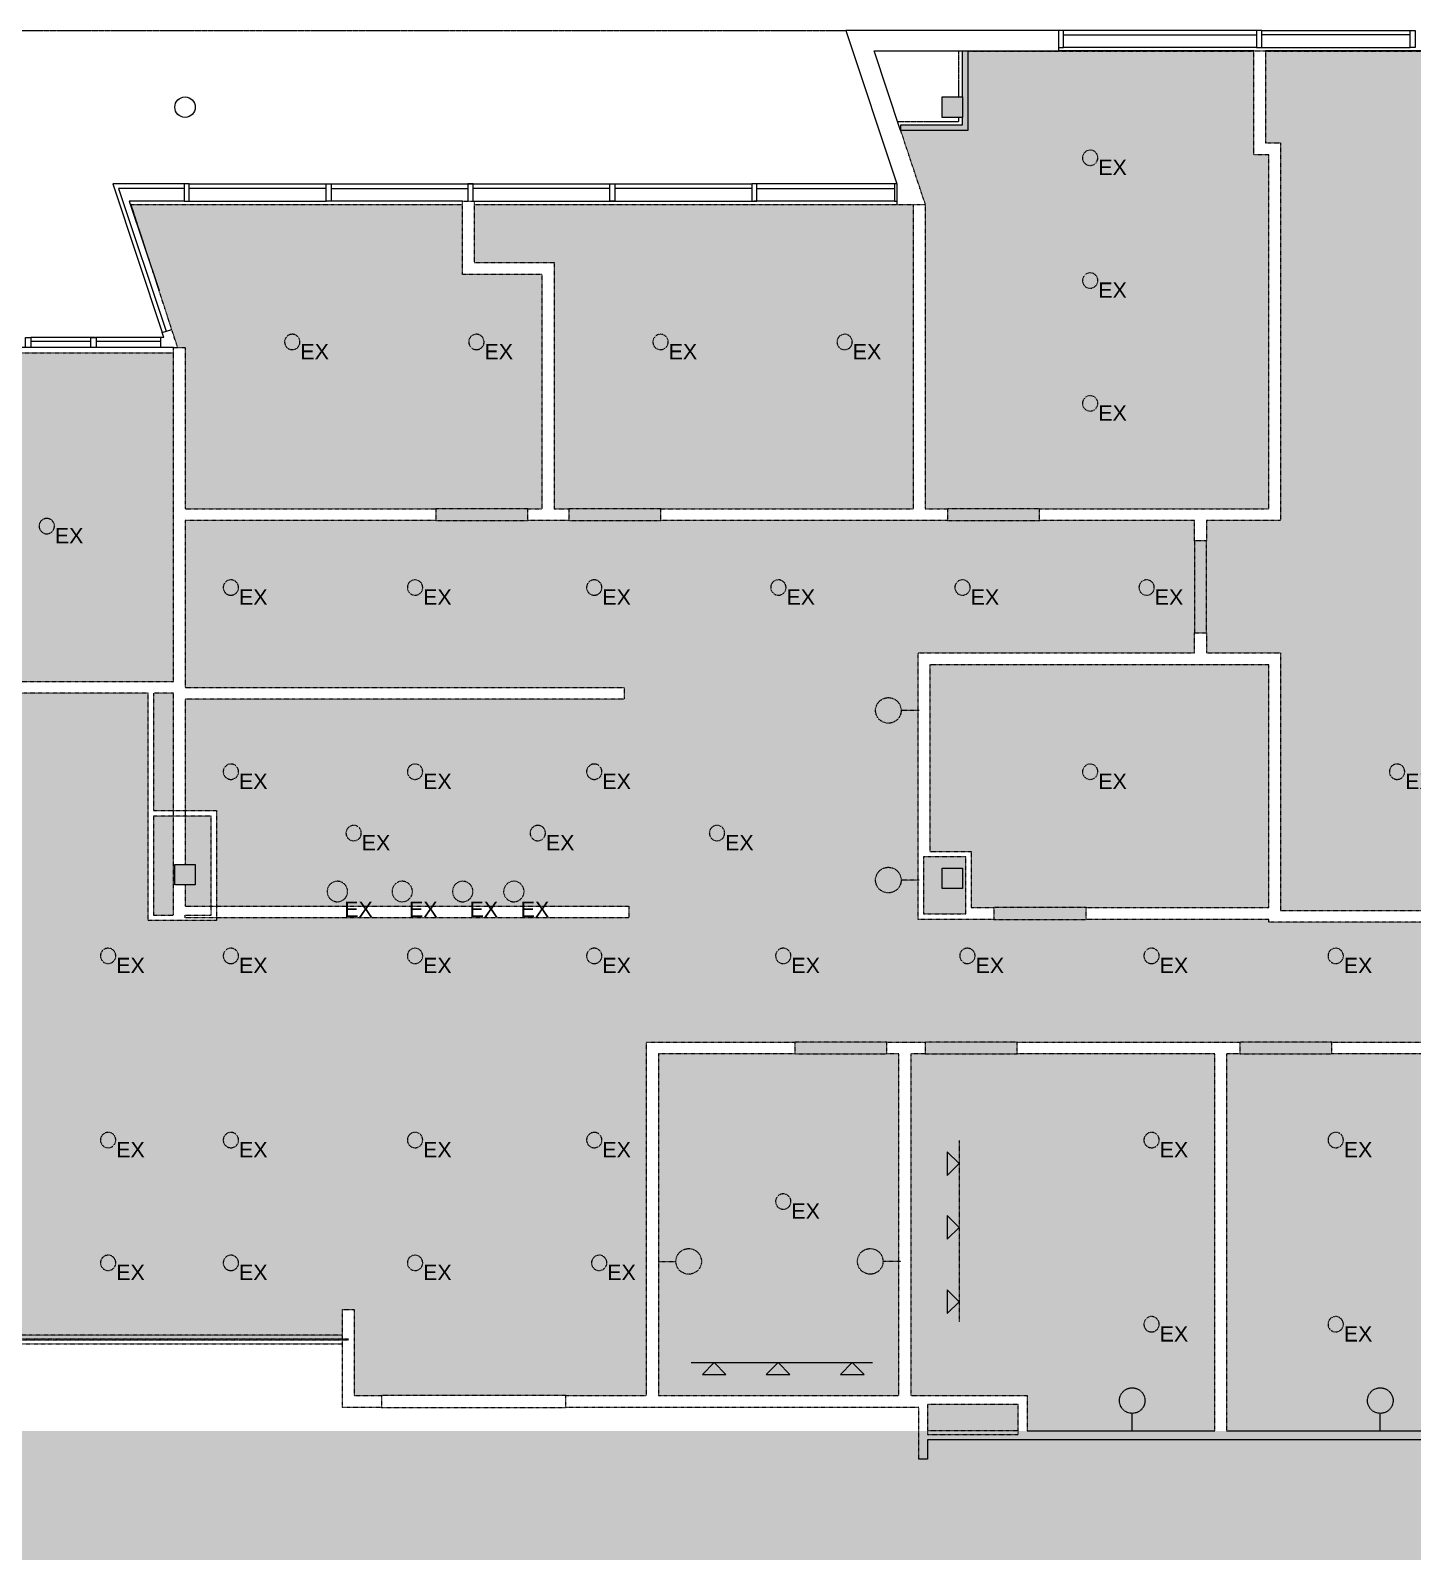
# Model space of a CAD drawing. Header units: inches. Extents: x 81 to 3222, y -575 to 685.
# Drawn here: x 898 to 1439, y 90 to 685 of the extents above; entities that cross this region are included whole.
import ezdxf

# ---------------------------------------------------------------- set-up
doc = ezdxf.new("R2010")
doc.units = ezdxf.units.IN
doc.header["$MEASUREMENT"] = 0
for name, pattern in [('Demolished', [0.1875, 0.125, -0.0625]), ('Demolished 3_128_', [0.046875, 0.023437, -0.023437]), ('Demolished 3_16_', [0.28125, 0.1875, -0.09375]), ('Hidden 1_16_', [0.09375, 0.0625, -0.03125]), ('IMPORT-HIDDEN2', [0.1875, 0.125, -0.0625])]:
    doc.linetypes.add(name, pattern=pattern)
for name, color, linetype, lineweight in [('8603 Westwood - 2nd Floor - suite 200 230_dwg _5_', 8, 'Continuous', 9), ('A-ANNO-NOTE', 131, 'Demolished', 9), ('A-CLNG', 13, 'Demolished', 9), ('A-CLNG-PATT', 13, 'Demolished', 9), ('A-COLS-EXST', 7, 'Continuous', 9), ('A-DETL', 90, 'Continuous', 9), ('A-DETL-DEMO', 6, 'Demolished 3_16_', 9), ('A-DETL-GENF', 92, 'Continuous', 9), ('A-DETL-MEDM', 33, 'Continuous', 20), ('A-GLAZ-EXST', 7, 'Continuous', 9), ('A-GLAZ-SILL-EXST', 7, 'Continuous', 9), ('A-OVHD-BLKF-EXST', 7, 'IMPORT-HIDDEN2', 9), ('A-WALL-FULL-EXST', 7, 'Continuous', 9), ('A-WALL-PATT', 111, 'Continuous', 13), ('E-LITE-EQPM', 33, 'Demolished', 9), ('I-WALL', 2, 'Demolished', 9), ('S-COLS', 52, 'Continuous', 13), ('suite 200 230 demo', 7, 'IMPORT-HIDDEN2', 9)]:
    doc.layers.add(name, color=color, linetype=linetype, lineweight=lineweight)
doc.styles.add('Arial', font='arial.ttf', dxfattribs={"height": 6})

# ---------------------------------------------------------------- blocks, each defined once
blk = doc.blocks.new('8603 Westwood - 2nd Floor - suite 200 230_dwg _5_-2584435-Reflected Ceiling Demolition Plan')
at = {"layer": 'A-COLS-EXST'}
blk.add_circle((221.63, 1230), 4, dxfattribs=at)
at = {"layer": 'A-GLAZ-EXST'}
for p, q in [((565.13, 1258.26), (640.63, 1258.26)), ((700.63, 1258.26), (642.63, 1258.26)), ((276.75, 1198.26), (223.25, 1198.26)), ((278.75, 1198.26), (332.25, 1198.26)), ((387.75, 1198.26), (334.25, 1198.26)), ((443.25, 1198.26), (389.75, 1198.26)), ((445.25, 1198.26), (499, 1198.26)), ((184.83, 1138.37), (161.29, 1138.37)), ((212.12, 1138.37), (186.83, 1138.37))]:
    blk.add_line(p, q, dxfattribs=at)
at = {"layer": 'A-GLAZ-EXST', "flags": 128}
for points in [[(563.13, 1253.26), (565.13, 1253.26), (565.13, 1260), (563.13, 1260), (563.13, 1252)], [(221.25, 1198.26), (195.67, 1198.26), (214.29, 1142.41)], [(334.25, 1193.26), (334.25, 1200), (332.25, 1200), (332.25, 1193.26)], [(500, 1200), (499, 1200), (499, 1193.26), (500, 1193.26)], [(213.38, 1140), (212.74, 1141.9), (216.42, 1143.12)], [(217.07, 1136), (212.12, 1136), (212.12, 1140)]]:
    blk.add_lwpolyline(points, dxfattribs=at)
for points in [[(642.63, 1253.26), (642.63, 1260), (640.63, 1260), (640.63, 1253.26)], [(700.63, 1253.26), (700.63, 1260), (702.63, 1260), (702.63, 1253.26)], [(223.25, 1193.26), (223.25, 1200), (221.25, 1200), (221.25, 1193.26)], [(276.75, 1193.26), (276.75, 1200), (278.75, 1200), (278.75, 1193.26)], [(387.75, 1193.26), (387.75, 1200), (389.75, 1200), (389.75, 1193.26)], [(445.25, 1193.26), (445.25, 1200), (443.25, 1200), (443.25, 1193.26)], [(159.29, 1140), (161.29, 1140), (161.29, 1136.06), (159.29, 1136.06)], [(184.83, 1140), (186.83, 1140), (186.83, 1136.06), (184.83, 1136.06)]]:
    blk.add_lwpolyline(points, close=True, dxfattribs=at)
at = {"layer": 'A-GLAZ-SILL-EXST'}
for p, q in [((640.63, 1260), (565.13, 1260)), ((642.63, 1260), (700.63, 1260)), ((639.5, 1252), (563.13, 1252)), ((640.63, 1253.26), (565.13, 1253.26)), ((642.63, 1253.26), (700.63, 1253.26)), ((818.5, 1252), (644.13, 1252)), ((223.25, 1200), (443.25, 1200)), ((499, 1200), (444, 1200)), ((200.54, 1192), (200.26, 1192)), ((223.25, 1193.26), (276.75, 1193.26)), ((330.07, 1193.26), (278.75, 1193.26)), ((334.7, 1193.26), (443.25, 1193.26)), ((499, 1193.26), (444, 1193.26)), ((212.12, 1136), (-41.75, 1136)), ((186.58, 1140), (161.29, 1140)), ((213.38, 1140), (186.83, 1140))]:
    blk.add_line(p, q, dxfattribs=at)
at = {"layer": 'A-GLAZ-SILL-EXST', "flags": 128}
for points in [[(221.25, 1200), (193.38, 1200), (212.74, 1141.9)], [(221.25, 1193.26), (199.84, 1193.26), (211.5, 1158.28)]]:
    blk.add_lwpolyline(points, dxfattribs=at)
at = {"layer": 'A-OVHD-BLKF-EXST'}
blk.add_line((-56.75, 1260), (480, 1260), dxfattribs=at)
at = {"layer": 'A-WALL-FULL-EXST'}
blk.add_line((527.7, 1252), (563.13, 1252), dxfattribs=at)
at = {"layer": 'A-WALL-FULL-EXST', "flags": 128}
for points in [[(563.13, 1260), (480, 1260), (500, 1200), (500, 1192)], [(501.45, 1220.93), (491.1, 1252), (525.58, 1252)]]:
    blk.add_lwpolyline(points, dxfattribs=at)
at = {"layer": 'suite 200 230 demo'}
blk.add_line((524.2, 1234), (524.2, 1252), dxfattribs=at)
at = {"layer": 'suite 200 230 demo', "flags": 128}
blk.add_lwpolyline([(500.29, 1224.43), (524.2, 1224.43), (524.2, 1226)], dxfattribs=at)
blk = doc.blocks.new('Concrete-Square-Column - 8 x 8-2324995-Reflected Ceiling Demolition Plan')
at = {"layer": 'S-COLS', "lineweight": 9}
blk.add_hatch(color=55, dxfattribs=at).paths.add_polyline_path([(-0.39, -4), (4, -4), (4, 4), (-4, 4), (-4, -4)], flags=0)
at = {"layer": 'S-COLS', "color": 250, "lineweight": 20}
for p, q in [((-4, 4), (4, 4)), ((-4, -4), (-4, 4)), ((4, 4), (4, -4)), ((4, -4), (-4, -4))]:
    blk.add_line(p, q, dxfattribs=at)
blk = doc.blocks.new('Can Downlight - Recessed - Existing 6_-2588603-Reflected Ceiling Demolition Plan')
at = {"layer": 'E-LITE-EQPM', "color": 7, "linetype": 'Demolished 3_128_'}
for start, end in [(0, 180), (180, 0)]:
    blk.add_arc((0, 0), 3, start, end, dxfattribs=at)
blk = doc.blocks.new('Pendant - Suspended - Existing 8_-1192037-Reflected Ceiling Demolition Plan')
at = {"layer": 'E-LITE-EQPM', "color": 7, "linetype": 'Demolished 3_128_'}
blk.add_circle((0, 0), 4, dxfattribs=at)

msp = doc.modelspace()

# ---------------------------------------------------------------- hatches: boundary and pattern name
at = {"layer": 'A-CLNG-PATT', "linetype": 'Demolished 3_128_', "lineweight": 13}
h = msp.add_hatch(dxfattribs=at)
h.set_pattern_fill('FP_1', color=253, style=0, pattern_type=2)
h.set_pattern_definition([(0, (1084.888, 407.253), (24, -24), [4, -4, 8, -4, -4]), (0, (1084.888, 407.253), (24, -24), [-20, 4, 0]), (270, (1084.888, 407.253), (-24, -24), [4, -4, 8, -4, -4]), (270, (1084.888, 407.253), (-24, -24), [-20, 4, 0])])
h.paths.add_polyline_path([(1555.83, 137.54), (1621.83, 137.54), (1621.83, 141.54), (1620.33, 141.54), (1620.33, 284.91), (1583.65, 284.91), (1583.65, 289.54), (1620.33, 289.54), (1620.33, 336.41), (1382.71, 336.41), (1382.71, 337.54), (1311.27, 337.54), (1311.27, 342.16), (1382.71, 342.16), (1382.71, 437.04), (1250.21, 437.04), (1250.21, 364.04), (1266.33, 364.04), (1266.33, 342.16), (1275.27, 342.16), (1275.27, 337.54), (1245.58, 337.54), (1245.58, 441.66), (1353.71, 441.66), (1353.71, 449.54), (1358.33, 449.54), (1358.33, 441.66), (1387.33, 441.66), (1387.33, 341.04), (1555.83, 341.04), (1555.83, 647.3), (1553.96, 647.3), (1553.96, 662.3), (1555.83, 662.3), (1555.83, 676.97), (1381.46, 676.97), (1381.46, 641.04), (1387.33, 641.04), (1387.33, 493.41), (1358.33, 493.41), (1358.33, 485.54), (1353.71, 485.54), (1353.71, 493.41), (1293.12, 493.41), (1293.12, 498.04), (1382.71, 498.04), (1382.71, 636.41), (1376.83, 636.41), (1376.83, 676.97), (1265.04, 676.97), (1265.04, 645.97), (1238.79, 645.97), (1248.43, 617.04), (1248.43, 498.04), (1257.12, 498.04), (1257.12, 493.41), (1144.97, 493.41), (1144.97, 498.04), (1243.81, 498.04), (1243.81, 617.04), (1072.03, 617.04), (1072.03, 594.29), (1103.28, 594.29), (1103.28, 498.04), (1108.97, 498.04), (1108.97, 493.41), (1092.97, 493.41), (1092.97, 498.04), (1098.66, 498.04), (1098.66, 589.66), (1067.41, 589.66), (1067.41, 617.04), (937.87, 617.04), (956.07, 561.04), (959.03, 561.04), (959.03, 498.04), (1056.97, 498.04), (1056.97, 493.41), (959.03, 493.41), (959.03, 428.22), (1130.72, 428.22), (1130.72, 423.6), (959.03, 423.6), (959.03, 380.04), (971.28, 380.04), (971.28, 342.72), (1132.53, 342.72), (1132.53, 338.1), (971.28, 338.1), (971.28, 337.04), (944.53, 337.04), (944.53, 425.91), (813.97, 425.91), (813.97, 430.54), (954.41, 430.54), (954.41, 559.04), (771.28, 559.04), (771.28, 430.54), (777.97, 430.54), (777.97, 425.91), (761.84, 425.91), (761.84, 430.54), (766.66, 430.54), (766.66, 559.04), (717.59, 559.04), (717.59, 541.04), (693.49, 541.04), (685.6, 540.79), (677.73, 540.07), (669.93, 538.86), (662.21, 537.18), (654.61, 535.03), (647.15, 532.42), (639.87, 529.35), (632.79, 525.85), (625.94, 521.92), (619.35, 517.57), (613.03, 512.83), (607.01, 507.72), (601.32, 502.24), (595.97, 496.43), (590.99, 490.29), (586.4, 483.87), (582.2, 477.17), (578.43, 470.24), (575.09, 463.08), (572.19, 455.73), (569.75, 448.22), (568.08, 441.77), (568.81, 441.45), (567.99, 441.41), (567.77, 440.57), (567.73, 435.56), (567.33, 433.23), (566.46, 425.93), (566.01, 418.1), (566.08, 409.9), (566.59, 402.41), (567.41, 396.08), (567.4, 394.67), (567.6, 394.63), (567.4, 394.58), (567.34, 387.24), (567.39, 387.23), (567.38, 387.04), (716.41, 387.04), (716.41, 430.54), (725.84, 430.54), (725.84, 425.91), (721.03, 425.91), (721.03, 387.04), (774.22, 387.04), (774.22, 382.41), (719.41, 382.41), (719.41, 280.97), (714.78, 280.97), (714.78, 382.41), (652.43, 382.41), (652.43, 362.74), (667.81, 362.74), (667.81, 340.99), (647.81, 340.99), (647.81, 382.41), (568.13, 382.41), (569.32, 377.59), (571.32, 371.1), (573.52, 371.86), (613.12, 253.04), (816.91, 253.04), (816.91, 382.41), (810.22, 382.41), (810.22, 387.04), (821.53, 387.04), (821.53, 231.54), (820.11, 231.54), (820.11, 173.54), (1020.48, 173.54), (1020.48, 185.04), (1025.11, 185.04), (1025.11, 151.35), (1139.46, 151.35), (1139.46, 289.54), (1197.4, 289.54), (1197.4, 284.91), (1144.08, 284.91), (1144.08, 151.35), (1238.08, 151.35), (1238.08, 284.91), (1233.4, 284.91), (1233.4, 289.54), (1248.4, 289.54), (1248.4, 284.91), (1242.71, 284.91), (1242.71, 151.35), (1288.21, 151.35), (1288.21, 137.54), (1361.58, 137.54), (1361.58, 284.91), (1284.4, 284.91), (1284.4, 289.54), (1371.4, 289.54), (1371.4, 284.91), (1366.21, 284.91), (1366.21, 137.54), (1519.08, 137.54), (1519.08, 203.47), (1479.08, 203.47), (1479.08, 161.22), (1474.46, 161.22), (1474.46, 284.91), (1407.4, 284.91), (1407.4, 289.54), (1479.08, 289.54), (1479.08, 251.22), (1519.08, 251.22), (1519.08, 289.54), (1547.65, 289.54), (1547.65, 284.91), (1523.71, 284.91), (1523.71, 246.6), (1479.08, 246.6), (1479.08, 208.1), (1523.71, 208.1), (1523.71, 137.54)], flags=0)
h.paths.add_polyline_path([(1274.4, 137.54), (1284.71, 137.54), (1284.71, 147.85), (1249.33, 147.85), (1249.36, 137.54)], flags=0)
h.paths.add_polyline_path([(1224.19, 159.64), (1215.26, 159.64), (1219.87, 164.24), (1224.47, 159.64)], flags=0)
h.paths.add_polyline_path([(1161.26, 159.64), (1165.87, 164.24), (1170.47, 159.64)], flags=0)
h.paths.add_polyline_path([(1186.22, 159.64), (1190.83, 164.24), (1195.43, 159.64)], flags=0)
h.paths.add_polyline_path([(1257.02, 183.46), (1257.02, 192.67), (1261.62, 188.06)], flags=0)
h.paths.add_polyline_path([(1462.72, 189.41), (1458.11, 194.01), (1462.72, 198.62)], flags=0)
h.paths.add_polyline_path([(1257.02, 212.49), (1257.02, 221.7), (1261.62, 217.1)], flags=0)
h.paths.add_polyline_path([(1462.72, 214.37), (1458.11, 218.98), (1462.72, 223.58)], flags=0)
h.paths.add_polyline_path([(1257.02, 237.46), (1257.02, 246.67), (1261.62, 242.06)], flags=0)
h.paths.add_polyline_path([(1462.72, 243.41), (1458.11, 248.01), (1462.72, 252.62)], flags=0)
h.paths.add_polyline_path([(854.91, 257.16), (854.91, 266.37), (859.51, 261.77)], flags=0)
h.paths.add_polyline_path([(854.91, 281.16), (854.91, 290.37), (859.51, 285.77)], flags=0)
h.paths.add_polyline_path([(854.91, 310.2), (854.91, 319.41), (859.51, 314.8)], flags=0)
h.paths.add_polyline_path([(854.91, 335.16), (854.91, 344.37), (859.51, 339.77), (858.28, 338.53)], flags=0)
h.paths.add_polyline_path([(946.66, 339.16), (954.41, 339.16), (954.41, 377.91), (946.66, 377.91), (946.66, 342.72)], flags=0)
h.paths.add_polyline_path([(1248.97, 339.66), (1264.21, 339.66), (1264.21, 361.91), (1247.71, 361.91), (1247.71, 339.66), (1248.43, 339.66)], flags=0)
h.paths.add_polyline_path([(969.16, 342.72), (969.16, 377.91), (959.03, 377.91), (959.03, 359.04), (962.96, 359.04), (962.96, 351.04), (959.03, 351.04), (959.03, 342.72)], flags=0)
h.paths.add_polyline_path([(662.96, 343.12), (665.68, 343.12), (665.68, 360.62), (649.93, 360.62), (649.93, 343.12), (654.96, 343.12)], flags=0)
h.paths.add_polyline_path([(1262.96, 349.54), (1254.96, 349.54), (1254.96, 357.54), (1262.96, 357.54)], flags=0)
h.paths.add_polyline_path([(657.76, 351.04), (654.96, 351.04), (654.96, 359.04), (662.96, 359.04), (662.96, 351.04)], flags=0)
h.paths.add_polyline_path([(954.41, 380.04), (954.41, 425.91), (946.66, 425.91), (946.66, 380.04)], flags=0)
at = {"layer": 'A-DETL-GENF'}
h = msp.add_hatch(color=9, dxfattribs=at)
h.paths.add_polyline_path([(1918.96, -574.97), (2600.58, -574.97), (2394.08, 47.27), (2399.47, 47.51), (2404.82, 48.24), (2410.08, 49.44), (2415.21, 51.1), (2420.17, 53.22), (2424.92, 55.78), (2429.43, 58.75), (2433.64, 62.12), (2437.54, 65.85), (2441.09, 69.91), (2444.27, 74.27), (2447.03, 78.91), (2449.37, 83.77), (2451.27, 88.82), (2452.7, 94.02), (2453.67, 99.33), (2454.15, 104.7), (2454.15, 110.1), (2453.67, 115.47), (2452.7, 120.78), (2451.27, 125.98), (2449.37, 131.03), (2447.03, 135.89), (2444.27, 140.52), (2441.09, 144.89), (2437.54, 148.95), (2433.64, 152.68), (2429.43, 156.04), (2424.57, 159.2), (2420.17, 161.57), (2415.21, 163.69), (2410.08, 165.36), (2404.82, 166.56), (2399.47, 167.29), (2394.08, 167.53), (2353.08, 167.53), (2363.08, 137.54), (2098.46, 137.54), (2098.46, 134.04), (1785.3, 134.04), (1785.3, 137.54), (1749.3, 137.54), (1749.3, 134.04), (1736.46, 134.04), (1736.46, 137.54), (1734.46, 137.54), (1734.46, 134.04), (1284.71, 134.04), (1284.71, 137.54), (817.98, 137.54), (817.98, 230.67), (597.01, 230.67), (552.45, 364.64), (549.93, 372.86), (547.88, 381.22), (546.31, 389.68), (545.23, 398.22), (544.64, 406.8), (544.55, 415.48), (544.93, 424), (545.82, 432.56), (547.19, 441.06), (549.04, 449.46), (551.38, 457.74), (554.25, 466.06), (557.58, 474.13), (561.26, 481.8), (565.37, 489.25), (569.88, 496.43), (574.86, 503.45), (580.24, 510.16), (585.99, 516.56), (592.1, 522.62), (598.54, 528.33), (605.3, 533.65), (612.36, 538.58), (620.18, 543.37), (627.25, 547.19), (635.45, 551), (643.38, 554.16), (651.49, 556.86), (659.49, 559.04), (667.9, 560.83), (676.41, 562.14), (685.17, 562.96), (693.61, 563.28), (721.17, 563.28), (680.58, 685.04), (317.33, 685.04), (505.08, 121.79), (651.96, 121.79), (651.96, 13.04), (541.33, 13.04), (535.95, 12.79), (530.62, 12.07), (525.37, 10.87), (520.25, 9.21), (515.3, 7.09), (510.56, 4.54), (506.07, 1.58), (501.86, -1.78), (497.97, -5.5), (494.42, -9.56), (491.26, -13.91), (488.5, -18.53), (486.16, -23.38), (484.27, -28.42), (482.84, -33.61), (481.88, -38.91), (481.39, -44.27), (481.39, -49.66), (481.88, -55.02), (482.84, -60.32), (484.27, -65.51), (486.16, -70.55), (488.5, -75.4), (491.26, -80.02), (494.42, -84.37), (497.97, -88.43), (501.86, -92.15), (506.07, -95.51), (510.56, -98.47), (515.3, -101.02), (520.25, -103.14), (525.37, -104.8), (530.62, -106), (535.95, -106.72), (541.33, -106.96), (655.46, -106.96), (655.46, -214.96), (617.33, -214.96), (737.34, -574.97), (1711.77, -574.97)], flags=0)
h.paths.add_polyline_path([(1248.43, 126.54), (1245.83, 126.54), (1245.83, 134.04), (1249.33, 134.04), (1249.33, 126.54)], flags=0)
for points in [[(1257.02, 237.46), (1261.62, 242.06), (1257.02, 246.67)], [(1257.02, 212.49), (1261.62, 217.1), (1257.02, 221.7)], [(1257.02, 183.46), (1261.62, 188.06), (1257.02, 192.67)], [(1170.47, 159.64), (1165.87, 164.24), (1161.26, 159.64)], [(1195.43, 159.64), (1190.83, 164.24), (1186.22, 159.64)], [(1224.19, 159.64), (1224.47, 159.64), (1219.87, 164.24), (1215.26, 159.64)]]:
    msp.add_hatch(color=9, dxfattribs=at).paths.add_polyline_path(points, flags=0)
at = {"layer": 'A-WALL-PATT'}
for points in [[(1265.04, 645.97), (1265.04, 677.04), (1262.91, 677.04), (1262.91, 659.04), (1262.96, 659.04), (1262.96, 651.04), (1262.91, 651.04), (1262.91, 645.97), (1262.96, 645.97)], [(1262.91, 645.97), (1262.91, 648.1), (1238.79, 648.1), (1238.79, 645.97), (1255.2, 645.97)], [(1734.46, 134.04), (1734.46, 137.54), (1284.71, 137.54), (1284.71, 134.04), (1711.77, 134.04)], [(1249.33, 126.54), (1249.33, 134.04), (1245.83, 134.04), (1245.83, 126.54), (1248.43, 126.54)]]:
    msp.add_hatch(color=8, dxfattribs=at).paths.add_polyline_path(points, flags=0)

# ---------------------------------------------------------------- linework, layer by layer
at = {"layer": 'A-CLNG', "color": 7, "linetype": 'Demolished 3_128_'}
for p, q in [((1265.04, 676.97), (1376.83, 676.97)), ((1381.46, 676.97), (1555.83, 676.97)), ((1248.43, 617.04), (1238.79, 645.97)), ((956.07, 561.04), (937.87, 617.04)), ((937.87, 617.04), (1067.41, 617.04)), ((1072.03, 617.04), (1243.81, 617.04)), ((771.28, 559.04), (954.41, 559.04)), ((1284.71, 137.54), (1249.33, 137.54))]:
    msp.add_line(p, q, dxfattribs=at)
at = {"layer": 'A-DETL', "linetype": 'Demolished 3_128_'}
for p, q in [((1245.97, 419.21), (1238.97, 419.21)), ((1245.97, 352.89), (1238.97, 352.89)), ((1261.62, 251.04), (1261.62, 180.04)), ((1143.9, 203.83), (1150.9, 203.83)), ((1238.89, 203.83), (1231.89, 203.83))]:
    msp.add_line(p, q, dxfattribs=at)
for centre in [(1233.97, 419.21), (1233.97, 352.89), (1155.9, 203.83), (1226.89, 203.83)]:
    msp.add_circle(centre, 5, dxfattribs=at)
at = {"layer": 'A-DETL-DEMO'}
for p, q in [((1156.89, 164.24), (1227.89, 164.24)), ((1329.33, 137.41), (1329.33, 144.41)), ((1426.33, 137.41), (1426.33, 144.41))]:
    msp.add_line(p, q, dxfattribs=at)
for centre in [(1329.33, 149.41), (1426.33, 149.41)]:
    msp.add_circle(centre, 5, dxfattribs=at)
at = {"layer": 'A-DETL-MEDM'}
for p, q in [((1261.62, 242.06), (1257.02, 246.67)), ((1257.02, 246.67), (1257.02, 237.46)), ((1257.02, 237.46), (1261.62, 242.06)), ((1261.62, 217.1), (1257.02, 221.7)), ((1257.02, 221.7), (1257.02, 212.49)), ((1257.02, 212.49), (1261.62, 217.1)), ((1261.62, 188.06), (1257.02, 192.67)), ((1257.02, 192.67), (1257.02, 183.46)), ((1257.02, 183.46), (1261.62, 188.06)), ((1165.87, 164.24), (1161.26, 159.64)), ((1170.47, 159.64), (1165.87, 164.24)), ((1190.83, 164.24), (1186.22, 159.64)), ((1195.43, 159.64), (1190.83, 164.24)), ((1219.87, 164.24), (1215.26, 159.64)), ((1224.47, 159.64), (1219.87, 164.24)), ((1161.26, 159.64), (1170.47, 159.64)), ((1186.22, 159.64), (1195.43, 159.64)), ((1215.26, 159.64), (1224.47, 159.64))]:
    msp.add_line(p, q, dxfattribs=at)
at = {"layer": 'I-WALL', "color": 250, "linetype": 'Continuous', "lineweight": 20}
for p, q in [((1262.91, 659.04), (1262.91, 677.04)), ((1262.91, 677.04), (1265.04, 677.04)), ((1265.04, 677.04), (1265.04, 645.97)), ((1262.91, 648.1), (1262.91, 651.04)), ((1238.79, 648.1), (1262.91, 648.1)), ((1238.79, 645.97), (1238.79, 648.1)), ((1265.04, 645.97), (1238.79, 645.97)), ((1288.21, 137.54), (1361.58, 137.54)), ((1366.21, 137.54), (1519.08, 137.54)), ((1249.33, 134.04), (1249.33, 126.54)), ((1734.46, 134.04), (1249.33, 134.04)), ((1249.33, 126.54), (1245.83, 126.54))]:
    msp.add_line(p, q, dxfattribs=at)
at = {"layer": 'I-WALL', "color": 250, "linetype": 'Hidden 1_16_', "lineweight": 20}
for p, q in [((1376.83, 636.41), (1376.83, 677.04)), ((1376.83, 677.04), (1381.46, 677.04)), ((1381.46, 677.04), (1381.46, 641.04)), ((1382.71, 636.41), (1376.83, 636.41)), ((1381.46, 641.04), (1387.33, 641.04)), ((1382.71, 498.04), (1382.71, 636.41)), ((1387.33, 641.04), (1387.33, 493.41)), ((1067.41, 589.66), (1067.41, 618.3)), ((1067.41, 618.3), (1072.03, 618.3)), ((1072.03, 618.3), (1072.03, 594.29)), ((1243.81, 498.04), (1243.81, 617.04)), ((1243.81, 617.04), (1248.43, 617.04)), ((1248.43, 617.04), (1248.43, 498.04)), ((1098.66, 589.66), (1067.41, 589.66)), ((1072.03, 594.29), (1103.28, 594.29)), ((1098.66, 498.04), (1098.66, 589.66)), ((1103.28, 594.29), (1103.28, 498.04)), ((954.41, 430.54), (954.41, 561.04)), ((954.41, 561.04), (959.03, 561.04)), ((959.03, 561.04), (959.03, 498.04)), ((959.03, 498.04), (1056.97, 498.04)), ((1056.97, 498.04), (1056.97, 493.41)), ((1092.97, 493.41), (1092.97, 498.04)), ((1092.97, 498.04), (1098.66, 498.04)), ((1103.28, 498.04), (1108.97, 498.04)), ((1108.97, 498.04), (1108.97, 493.41)), ((1144.97, 493.41), (1144.97, 498.04)), ((1144.97, 498.04), (1243.81, 498.04)), ((1248.43, 498.04), (1257.12, 498.04)), ((1257.12, 498.04), (1257.12, 493.41)), ((1293.12, 493.41), (1293.12, 498.04)), ((1293.12, 498.04), (1382.71, 498.04)), ((959.03, 493.41), (959.03, 428.22)), ((1056.97, 493.41), (959.03, 493.41)), ((1108.97, 493.41), (1092.97, 493.41)), ((1257.12, 493.41), (1144.97, 493.41)), ((1353.71, 493.41), (1293.12, 493.41)), ((1353.71, 485.54), (1353.71, 493.41)), ((1387.33, 493.41), (1358.33, 493.41)), ((1358.33, 493.41), (1358.33, 485.54)), ((1358.33, 485.54), (1353.71, 485.54)), ((1353.71, 441.66), (1353.71, 449.54)), ((1353.71, 449.54), (1358.33, 449.54)), ((1358.33, 449.54), (1358.33, 441.66)), ((1245.58, 441.66), (1353.71, 441.66)), ((1245.58, 337.54), (1245.58, 441.66)), ((1358.33, 441.66), (1387.33, 441.66)), ((1387.33, 441.66), (1387.33, 341.04)), ((1382.71, 437.04), (1250.21, 437.04)), ((1250.21, 437.04), (1250.21, 364.04)), ((1382.71, 342.16), (1382.71, 437.04)), ((813.97, 430.54), (954.41, 430.54)), ((959.03, 428.22), (1130.72, 428.22)), ((1130.72, 428.22), (1130.72, 423.6)), ((944.53, 425.91), (813.97, 425.91)), ((944.53, 337.04), (944.53, 425.91)), ((946.66, 425.91), (946.66, 380.04)), ((954.41, 425.91), (946.66, 425.91)), ((954.41, 339.16), (954.41, 425.91)), ((959.03, 423.6), (959.03, 359.04)), ((1130.72, 423.6), (959.03, 423.6)), ((946.66, 380.04), (971.28, 380.04)), ((969.16, 377.91), (946.66, 377.91)), ((946.66, 377.91), (946.66, 339.16)), ((969.16, 339.16), (969.16, 377.91)), ((971.28, 380.04), (971.28, 337.04)), ((1250.21, 364.04), (1266.33, 364.04)), ((1266.33, 364.04), (1266.33, 342.16)), ((1247.71, 361.91), (1247.71, 339.66)), ((1264.21, 361.91), (1247.71, 361.91)), ((1264.21, 339.66), (1264.21, 361.91)), ((959.03, 351.04), (959.03, 342.72)), ((946.66, 339.16), (954.41, 339.16)), ((959.03, 342.72), (1132.53, 342.72)), ((959.03, 339.16), (969.16, 339.16)), ((959.03, 338.1), (959.03, 339.16)), ((1132.53, 342.72), (1132.53, 338.1)), ((1247.71, 339.66), (1264.21, 339.66)), ((1266.33, 342.16), (1275.27, 342.16)), ((1275.27, 342.16), (1275.27, 337.54)), ((1311.27, 337.54), (1311.27, 342.16)), ((1311.27, 342.16), (1382.71, 342.16)), ((1387.33, 341.04), (1555.83, 341.04)), ((971.28, 337.04), (944.53, 337.04)), ((1132.53, 338.1), (959.03, 338.1)), ((1275.27, 337.54), (1245.58, 337.54)), ((1382.71, 337.54), (1311.27, 337.54)), ((1382.71, 336.41), (1382.71, 337.54)), ((1620.33, 336.41), (1382.71, 336.41)), ((1139.46, 151.35), (1139.46, 289.54)), ((1139.46, 289.54), (1197.4, 289.54)), ((1197.4, 289.54), (1197.4, 284.91)), ((1233.4, 289.54), (1248.4, 289.54)), ((1233.4, 284.91), (1233.4, 289.54)), ((1248.4, 289.54), (1248.4, 284.91)), ((1284.4, 289.54), (1371.4, 289.54)), ((1284.4, 284.91), (1284.4, 289.54)), ((1371.4, 289.54), (1371.4, 284.91)), ((1407.4, 289.54), (1479.08, 289.54)), ((1407.4, 284.91), (1407.4, 289.54)), ((1144.08, 284.91), (1144.08, 151.35)), ((1197.4, 284.91), (1144.08, 284.91)), ((1238.08, 284.91), (1233.4, 284.91)), ((1238.08, 151.35), (1238.08, 284.91)), ((1242.71, 284.91), (1242.71, 151.35)), ((1248.4, 284.91), (1242.71, 284.91)), ((1361.58, 284.91), (1284.4, 284.91)), ((1361.58, 137.54), (1361.58, 284.91)), ((1366.21, 284.91), (1366.21, 137.54)), ((1371.4, 284.91), (1366.21, 284.91)), ((1474.46, 284.91), (1407.4, 284.91)), ((1020.48, 146.72), (1020.48, 185.04)), ((1020.48, 185.04), (1025.11, 185.04)), ((1025.11, 185.04), (1025.11, 151.35)), ((818.87, 173.54), (1022.8, 173.54)), ((1022.8, 173.04), (818.87, 173.04)), ((1022.8, 173.54), (1022.8, 173.04)), ((1025.11, 151.35), (1035.83, 151.35)), ((1035.83, 151.35), (1035.83, 146.72)), ((1107.83, 151.35), (1139.46, 151.35)), ((1107.83, 146.72), (1107.83, 151.35)), ((1144.08, 151.35), (1238.08, 151.35)), ((1242.71, 151.35), (1288.21, 151.35)), ((1288.21, 151.35), (1288.21, 137.54)), ((1035.83, 146.72), (1020.48, 146.72)), ((1245.83, 146.72), (1107.83, 146.72)), ((1245.83, 126.54), (1245.83, 146.72)), ((1284.71, 147.85), (1249.33, 147.85)), ((1249.33, 147.85), (1249.33, 136.16)), ((1284.71, 136.16), (1284.71, 147.85)), ((1249.33, 136.16), (1284.71, 136.16))]:
    msp.add_line(p, q, dxfattribs=at)
at = {"layer": 'I-WALL', "color": 7, "linetype": 'Demolished 3_128_'}
for p, q in [((1092.97, 498.04), (1056.97, 498.04)), ((1144.97, 498.04), (1108.97, 498.04)), ((1293.12, 498.04), (1257.12, 498.04)), ((1056.97, 493.41), (1092.97, 493.41)), ((1108.97, 493.41), (1144.97, 493.41)), ((1257.12, 493.41), (1293.12, 493.41)), ((1353.71, 485.54), (1353.71, 449.54)), ((1358.33, 449.54), (1358.33, 485.54)), ((1311.27, 342.16), (1275.27, 342.16)), ((1275.27, 337.54), (1311.27, 337.54)), ((1233.4, 289.54), (1197.4, 289.54)), ((1284.4, 289.54), (1248.4, 289.54)), ((1407.4, 289.54), (1371.4, 289.54)), ((1197.4, 284.91), (1233.4, 284.91)), ((1248.4, 284.91), (1284.4, 284.91)), ((1371.4, 284.91), (1407.4, 284.91)), ((1020.48, 175.04), (818.87, 175.04)), ((818.87, 171.54), (1020.48, 171.54)), ((1107.83, 151.35), (1035.83, 151.35)), ((1035.83, 146.72), (1107.83, 146.72))]:
    msp.add_line(p, q, dxfattribs=at)

# ---------------------------------------------------------------- block references
at = {"layer": '8603 Westwood - 2nd Floor - suite 200 230_dwg _5_', "color": 7}
msp.add_blockref('8603 Westwood - 2nd Floor - suite 200 230_dwg _5_-2584435-Reflected Ceiling Demolition Plan', (737.33, -574.96), dxfattribs=at)
at = {"layer": 'E-LITE-EQPM', "color": 7, "linetype": 'Demolished 3_128_'}
for p in [(1312.89, 635.25), (1312.89, 587.25), (1000.89, 563.25), (1072.89, 563.25), (1144.89, 563.25), (1216.89, 563.25), (1312.89, 539.25), (904.89, 491.25), (976.89, 467.25), (1048.89, 467.25), (1118.97, 467.25), (1190.97, 467.25), (1262.97, 467.25), (1334.97, 467.25), (976.89, 395.25), (1048.89, 395.25), (1118.97, 395.25), (1312.89, 395.25), (1432.89, 395.25), (1024.89, 371.25), (1096.89, 371.25), (1166.97, 371.25), (928.89, 323.25), (976.89, 323.25), (1048.89, 323.25), (1118.97, 323.25), (1192.89, 323.25), (1264.89, 323.25), (1336.89, 323.25), (1408.89, 323.25), (928.89, 251.25), (976.89, 251.25), (1048.89, 251.25), (1118.97, 251.25), (1336.89, 251.25), (1408.89, 251.25), (1192.89, 227.22), (928.89, 203.25), (976.89, 203.25), (1048.89, 203.25), (1120.89, 203.25), (1336.89, 179.25), (1408.89, 179.25)]:
    msp.add_blockref('Can Downlight - Recessed - Existing 6_-2588603-Reflected Ceiling Demolition Plan', p, dxfattribs=at)
at = {"layer": 'E-LITE-EQPM', "color": 7, "linetype": 'Demolished 3_128_', "extrusion": (0, 0, -1), "rotation": 180}
for p in [(-1018.53, 348.41), (-1043.89, 348.41), (-1067.53, 348.41), (-1087.53, 348.41)]:
    msp.add_blockref('Pendant - Suspended - Existing 8_-1192037-Reflected Ceiling Demolition Plan', p, dxfattribs=at)
at = {"layer": 'S-COLS', "lineweight": 9}
for p in [(1258.96, 655.04), (958.96, 355.04), (1258.96, 353.54)]:
    msp.add_blockref('Concrete-Square-Column - 8 x 8-2324995-Reflected Ceiling Demolition Plan', p, dxfattribs=at)

# ---------------------------------------------------------------- texts
at = {"layer": 'A-ANNO-NOTE', "color": 7, "linetype": 'Demolished 3_128_', "char_height": 6, "width": 13.938, "attachment_point": 1, "style": 'Arial'}
for insert in [(1316.04, 634.5), (1316.04, 586.5), (1004.04, 562.5), (1076.04, 562.5), (1148.04, 562.5), (1220.04, 562.5), (1316.04, 538.5), (908.04, 490.5), (980.04, 466.5), (1052.04, 466.5), (1122.13, 466.5), (1194.13, 466.5), (1266.13, 466.5), (1338.13, 466.5), (980.04, 394.5), (1052.04, 394.5), (1122.13, 394.5), (1316.04, 394.5), (1436.04, 394.5), (1028.04, 370.5), (1100.04, 370.5), (1170.13, 370.5), (1021.19, 344.44), (1046.54, 344.44), (1070.19, 344.44), (1090.19, 344.44), (932.04, 322.5), (980.04, 322.5), (1052.04, 322.5), (1122.13, 322.5), (1196.04, 322.5), (1268.04, 322.5), (1340.04, 322.5), (1412.04, 322.5), (932.04, 250.5), (980.04, 250.5), (1052.04, 250.5), (1122.13, 250.5), (1340.04, 250.5), (1412.04, 250.5), (1196.04, 226.47), (932.04, 202.5), (980.04, 202.5), (1052.04, 202.5), (1124.04, 202.5), (1340.04, 178.5), (1412.04, 178.5)]:
    msp.add_mtext('EX', dxfattribs=dict(at, insert=insert))

doc.saveas('drawing.dxf')
